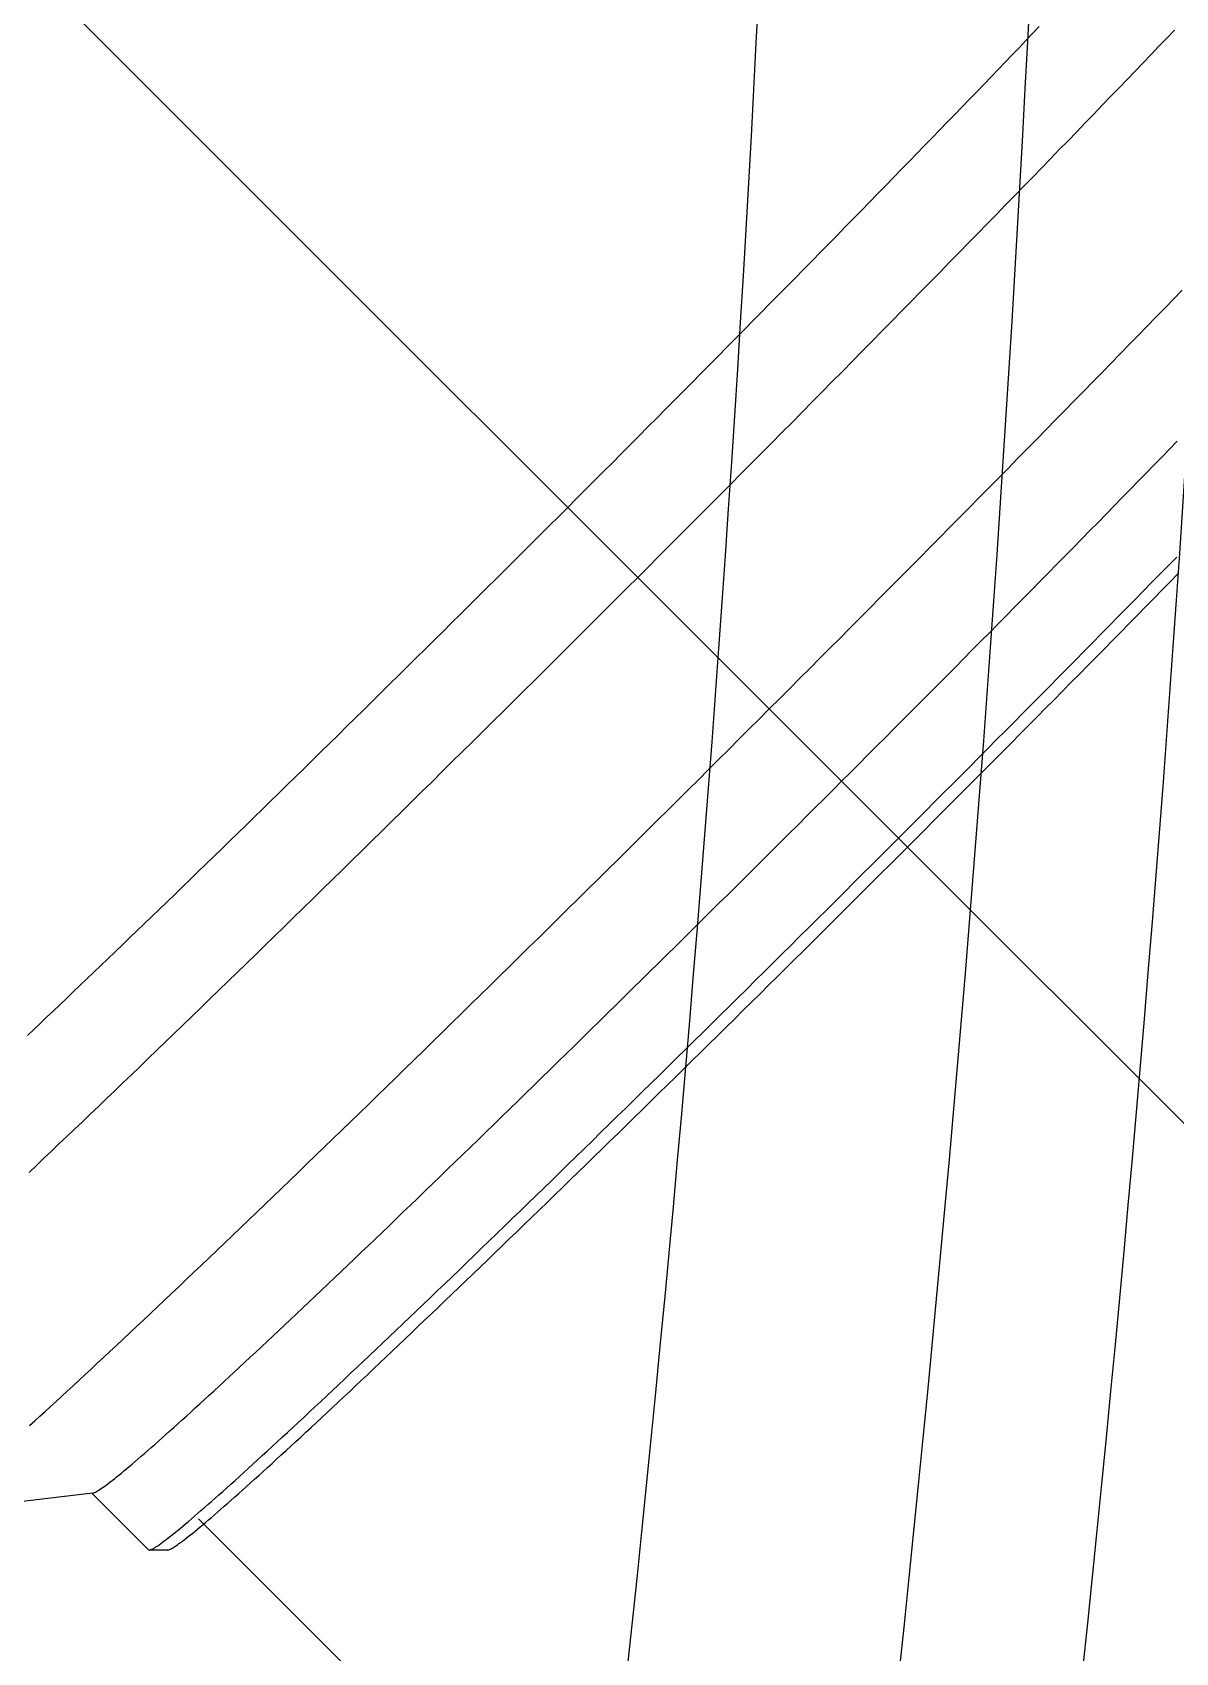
# Model space of a CAD drawing. Header units: millimetres. Extents: x -1292 to 2253, y 326 to 453.
# Drawn here: x 2092.5761 to 2092.62, y 361.693 to 361.7552 of the extents above; entities that cross this region are included whole.
import ezdxf

# ---------------------------------------------------------------- set-up
doc = ezdxf.new("R2010")
doc.units = ezdxf.units.MM
doc.header["$LTSCALE"] = 0.5
doc.linetypes.add('HIDDENX2', pattern=[0.75, 0.5, -0.25])
for name, color, linetype in [('-HIDRO', 8, 'Continuous'), ('Eixo', 4, 'HIDDENX2'), ('Esgoto', 5, 'ByLayer')]:
    doc.layers.add(name, color=color, linetype=linetype)

# ---------------------------------------------------------------- blocks, each defined once
blk = doc.blocks.new('Tanque02')
at = {"layer": '-HIDRO'}
for centre, radius, end in [((0.008211, 0.825592), 1.132238, 281.20224), ((0.008211, 0.822181), 1.139238, 281.132526), ((0.008211, 0.822181), 1.146238, 281.06368), ((0.008211, 0.822181), 1.153238, 280.995685), ((0.008211, 0.822181), 1.160238, 280.928526)]:
    blk.add_arc(centre, radius, 269.584488, end, dxfattribs=at)

msp = doc.modelspace()

# ---------------------------------------------------------------- linework, layer by layer
at = {"layer": 'Eixo'}
for q in [(2092.512461, 361.821171), (2092.804467, 361.529165)]:
    msp.add_line((2092.608995, 361.724636), q, dxfattribs=at)
at = {"layer": 'Esgoto', "color": 2}
for p, q in [((2092.614514, 361.755175), (2092.614769, 361.755442)), ((2092.619668, 361.755001), (2092.619963, 361.75531)), ((2092.613994, 361.754632), (2092.614255, 361.754905)), ((2092.614255, 361.754905), (2092.614514, 361.755175)), ((2092.619067, 361.754374), (2092.619369, 361.754689)), ((2092.619369, 361.754689), (2092.619668, 361.755001)), ((2092.613194, 361.753799), (2092.613463, 361.754079)), ((2092.613463, 361.754079), (2092.61373, 361.754357)), ((2092.61373, 361.754357), (2092.613994, 361.754632)), ((2092.618454, 361.753734), (2092.618762, 361.754055)), ((2092.618762, 361.754055), (2092.619067, 361.754374)), ((2092.612648, 361.753231), (2092.612922, 361.753516)), ((2092.612922, 361.753516), (2092.613194, 361.753799)), ((2092.618142, 361.753409), (2092.618454, 361.753734)), ((2092.612091, 361.752655), (2092.612371, 361.752944)), ((2092.612371, 361.752944), (2092.612648, 361.753231)), ((2092.617509, 361.752753), (2092.617827, 361.753083)), ((2092.617827, 361.753083), (2092.618142, 361.753409)), ((2092.611525, 361.752069), (2092.611809, 361.752363)), ((2092.611809, 361.752363), (2092.612091, 361.752655)), ((2092.616865, 361.752084), (2092.617188, 361.75242)), ((2092.617188, 361.75242), (2092.617509, 361.752753)), ((2092.610949, 361.751474), (2092.611238, 361.751772)), ((2092.611238, 361.751772), (2092.611525, 361.752069)), ((2092.616209, 361.751405), (2092.616538, 361.751746)), ((2092.616538, 361.751746), (2092.616865, 361.752084)), ((2092.610364, 361.750871), (2092.610658, 361.751173)), ((2092.610658, 361.751173), (2092.610949, 361.751474)), ((2092.615541, 361.750717), (2092.615877, 361.751062)), ((2092.615877, 361.751062), (2092.616209, 361.751405)), ((2092.609771, 361.750261), (2092.610069, 361.750567)), ((2092.610069, 361.750567), (2092.610364, 361.750871)), ((2092.614863, 361.750018), (2092.615204, 361.750368)), ((2092.615204, 361.750368), (2092.615541, 361.750717)), ((2092.609169, 361.749642), (2092.609471, 361.749952)), ((2092.609471, 361.749952), (2092.609771, 361.750261)), ((2092.61452, 361.749665), (2092.614863, 361.750018)), ((2092.608559, 361.749017), (2092.608866, 361.74933)), ((2092.608866, 361.74933), (2092.609169, 361.749642)), ((2092.613827, 361.748952), (2092.614175, 361.749309)), ((2092.614175, 361.749309), (2092.61452, 361.749665)), ((2092.607942, 361.748384), (2092.608252, 361.748701)), ((2092.608252, 361.748701), (2092.608559, 361.749017)), ((2092.613124, 361.74823), (2092.613477, 361.748592)), ((2092.613477, 361.748592), (2092.613827, 361.748952)), ((2092.607318, 361.747746), (2092.607631, 361.748066)), ((2092.607631, 361.748066), (2092.607942, 361.748384)), ((2092.612412, 361.7475), (2092.612769, 361.747866)), ((2092.612769, 361.747866), (2092.613124, 361.74823)), ((2092.606686, 361.747101), (2092.607003, 361.747424)), ((2092.607003, 361.747424), (2092.607318, 361.747746)), ((2092.612053, 361.747132), (2092.612412, 361.7475)), ((2092.606048, 361.746451), (2092.606368, 361.746776)), ((2092.606368, 361.746776), (2092.606686, 361.747101)), ((2092.611328, 361.74639), (2092.611691, 361.746762)), ((2092.611691, 361.746762), (2092.612053, 361.747132)), ((2092.605404, 361.745795), (2092.605727, 361.746123)), ((2092.605727, 361.746123), (2092.606048, 361.746451)), ((2092.610594, 361.745642), (2092.610962, 361.746017)), ((2092.610962, 361.746017), (2092.611328, 361.74639)), ((2092.604754, 361.745134), (2092.60508, 361.745465)), ((2092.60508, 361.745465), (2092.605404, 361.745795)), ((2092.610225, 361.745264), (2092.610594, 361.745642)), ((2092.604099, 361.744469), (2092.604428, 361.744802)), ((2092.604428, 361.744802), (2092.604754, 361.745134)), ((2092.60948, 361.744507), (2092.609853, 361.744886)), ((2092.609853, 361.744886), (2092.610225, 361.745264)), ((2092.619589, 361.744627), (2092.619923, 361.744972)), ((2092.619923, 361.744972), (2092.620256, 361.745314)), ((2092.60344, 361.7438), (2092.60377, 361.744135)), ((2092.60377, 361.744135), (2092.604099, 361.744469)), ((2092.608728, 361.743742), (2092.609105, 361.744125)), ((2092.609105, 361.744125), (2092.60948, 361.744507)), ((2092.618911, 361.743931), (2092.619251, 361.74428)), ((2092.619251, 361.74428), (2092.619589, 361.744627)), ((2092.603108, 361.743464), (2092.60344, 361.7438)), ((2092.60835, 361.743357), (2092.608728, 361.743742)), ((2092.618225, 361.743227), (2092.61857, 361.74358)), ((2092.61857, 361.74358), (2092.618911, 361.743931)), ((2092.602441, 361.74279), (2092.602775, 361.743127)), ((2092.602775, 361.743127), (2092.603108, 361.743464)), ((2092.607589, 361.742585), (2092.60797, 361.742972)), ((2092.60797, 361.742972), (2092.60835, 361.743357)), ((2092.617531, 361.742514), (2092.617879, 361.742872)), ((2092.617879, 361.742872), (2092.618225, 361.743227)), ((2092.601771, 361.742112), (2092.602107, 361.742451)), ((2092.602107, 361.742451), (2092.602441, 361.74279)), ((2092.607207, 361.742197), (2092.607589, 361.742585)), ((2092.61718, 361.742156), (2092.617531, 361.742514)), ((2092.601097, 361.741431), (2092.601434, 361.741772)), ((2092.601434, 361.741772), (2092.601771, 361.742112)), ((2092.606437, 361.741418), (2092.606822, 361.741808)), ((2092.606822, 361.741808), (2092.607207, 361.742197)), ((2092.616473, 361.741432), (2092.616827, 361.741795)), ((2092.616827, 361.741795), (2092.61718, 361.742156)), ((2092.600419, 361.74075), (2092.600759, 361.74109)), ((2092.600759, 361.74109), (2092.601097, 361.741431)), ((2092.605663, 361.740635), (2092.606051, 361.741027)), ((2092.606051, 361.741027), (2092.606437, 361.741418)), ((2092.615758, 361.740701), (2092.616116, 361.741068)), ((2092.616116, 361.741068), (2092.616473, 361.741432)), ((2092.599739, 361.740065), (2092.60008, 361.740407)), ((2092.60008, 361.740407), (2092.600419, 361.74075)), ((2092.605274, 361.740242), (2092.605663, 361.740635)), ((2092.615397, 361.740334), (2092.615758, 361.740701)), ((2092.599399, 361.739722), (2092.599739, 361.740065)), ((2092.604493, 361.739453), (2092.604884, 361.739848)), ((2092.604884, 361.739848), (2092.605274, 361.740242)), ((2092.614671, 361.739595), (2092.615035, 361.739965)), ((2092.615035, 361.739965), (2092.615397, 361.740334)), ((2092.598716, 361.739036), (2092.599058, 361.739379)), ((2092.599058, 361.739379), (2092.599399, 361.739722)), ((2092.604101, 361.739058), (2092.604493, 361.739453)), ((2092.613938, 361.738849), (2092.614306, 361.739222)), ((2092.614306, 361.739222), (2092.614671, 361.739595)), ((2092.619477, 361.738903), (2092.619775, 361.739209)), ((2092.619775, 361.739209), (2092.620071, 361.739513)), ((2092.598031, 361.738349), (2092.598374, 361.738692)), ((2092.598374, 361.738692), (2092.598716, 361.739036)), ((2092.603314, 361.738266), (2092.603708, 361.738663)), ((2092.603708, 361.738663), (2092.604101, 361.739058)), ((2092.61357, 361.738474), (2092.613938, 361.738849)), ((2092.618875, 361.738287), (2092.619177, 361.738595)), ((2092.619177, 361.738595), (2092.619477, 361.738903)), ((2092.597344, 361.737662), (2092.597688, 361.738005)), ((2092.597688, 361.738005), (2092.598031, 361.738349)), ((2092.602525, 361.737472), (2092.60292, 361.737869)), ((2092.60292, 361.737869), (2092.603314, 361.738266)), ((2092.612828, 361.737721), (2092.6132, 361.738098)), ((2092.6132, 361.738098), (2092.61357, 361.738474)), ((2092.618267, 361.737664), (2092.618572, 361.737976)), ((2092.618572, 361.737976), (2092.618875, 361.738287)), ((2092.596658, 361.736974), (2092.597002, 361.737318)), ((2092.597002, 361.737318), (2092.597344, 361.737662)), ((2092.602129, 361.737074), (2092.602525, 361.737472)), ((2092.61208, 361.736963), (2092.612454, 361.737343)), ((2092.612454, 361.737343), (2092.612828, 361.737721)), ((2092.617652, 361.737035), (2092.61796, 361.73735)), ((2092.61796, 361.73735), (2092.618267, 361.737664)), ((2092.59597, 361.736288), (2092.596314, 361.73663)), ((2092.596314, 361.73663), (2092.596658, 361.736974)), ((2092.601336, 361.736278), (2092.601733, 361.736676)), ((2092.601733, 361.736676), (2092.602129, 361.737074)), ((2092.611704, 361.736583), (2092.61208, 361.736963)), ((2092.61703, 361.7364), (2092.617341, 361.736718)), ((2092.617341, 361.736718), (2092.617652, 361.737035)), ((2092.595627, 361.735944), (2092.59597, 361.736288)), ((2092.600939, 361.73588), (2092.601336, 361.736278)), ((2092.61095, 361.735819), (2092.611328, 361.736201)), ((2092.611328, 361.736201), (2092.611704, 361.736583)), ((2092.616402, 361.735761), (2092.616716, 361.736081)), ((2092.616716, 361.736081), (2092.61703, 361.7364)), ((2092.594939, 361.735258), (2092.595283, 361.735601)), ((2092.595283, 361.735601), (2092.595627, 361.735944)), ((2092.600143, 361.735082), (2092.600541, 361.735481)), ((2092.600541, 361.735481), (2092.600939, 361.73588)), ((2092.61019, 361.735052), (2092.610571, 361.735435)), ((2092.610571, 361.735435), (2092.61095, 361.735819)), ((2092.615768, 361.735116), (2092.616086, 361.735439)), ((2092.616086, 361.735439), (2092.616402, 361.735761)), ((2092.594253, 361.734574), (2092.594596, 361.734916)), ((2092.594596, 361.734916), (2092.594939, 361.735258)), ((2092.599745, 361.734684), (2092.600143, 361.735082)), ((2092.609809, 361.734666), (2092.61019, 361.735052)), ((2092.61513, 361.734466), (2092.615449, 361.734791)), ((2092.615449, 361.734791), (2092.615768, 361.735116)), ((2092.619734, 361.734745), (2092.620049, 361.735068)), ((2092.593567, 361.733893), (2092.59391, 361.734233)), ((2092.59391, 361.734233), (2092.594253, 361.734574)), ((2092.598948, 361.733887), (2092.599346, 361.734286)), ((2092.599346, 361.734286), (2092.599745, 361.734684)), ((2092.609043, 361.733895), (2092.609427, 361.734281)), ((2092.609427, 361.734281), (2092.609809, 361.734666)), ((2092.614485, 361.733813), (2092.614808, 361.73414)), ((2092.614808, 361.73414), (2092.61513, 361.734466)), ((2092.619097, 361.734096), (2092.619417, 361.734421)), ((2092.619417, 361.734421), (2092.619734, 361.734745)), ((2092.619786, 361.734104), (2092.620093, 361.734418)), ((2092.592882, 361.733213), (2092.593225, 361.733552)), ((2092.593225, 361.733552), (2092.593567, 361.733893)), ((2092.598549, 361.733489), (2092.598948, 361.733887)), ((2092.60866, 361.733508), (2092.609043, 361.733895)), ((2092.614162, 361.733484), (2092.614485, 361.733813)), ((2092.618455, 361.733441), (2092.618777, 361.733769)), ((2092.618777, 361.733769), (2092.619097, 361.734096)), ((2092.619166, 361.733472), (2092.619477, 361.733789)), ((2092.619477, 361.733789), (2092.619786, 361.734104)), ((2092.592541, 361.732873), (2092.592882, 361.733213)), ((2092.597752, 361.732693), (2092.598151, 361.73309)), ((2092.598151, 361.73309), (2092.598549, 361.733489)), ((2092.60789, 361.732733), (2092.608275, 361.733121)), ((2092.608275, 361.733121), (2092.60866, 361.733508)), ((2092.613511, 361.732824), (2092.613837, 361.733155)), ((2092.613837, 361.733155), (2092.614162, 361.733484)), ((2092.617806, 361.732781), (2092.618131, 361.733112)), ((2092.618131, 361.733112), (2092.618455, 361.733441)), ((2092.618541, 361.732835), (2092.618854, 361.733155)), ((2092.618854, 361.733155), (2092.619166, 361.733472)), ((2092.59186, 361.732197), (2092.5922, 361.732535)), ((2092.5922, 361.732535), (2092.592541, 361.732873)), ((2092.596956, 361.731899), (2092.597354, 361.732296)), ((2092.597354, 361.732296), (2092.597752, 361.732693)), ((2092.607117, 361.731956), (2092.607504, 361.732345)), ((2092.607504, 361.732345), (2092.60789, 361.732733)), ((2092.612856, 361.732162), (2092.613183, 361.732494)), ((2092.613183, 361.732494), (2092.613511, 361.732824)), ((2092.617152, 361.732117), (2092.61748, 361.732449)), ((2092.61748, 361.732449), (2092.617806, 361.732781)), ((2092.61791, 361.732193), (2092.618226, 361.732515)), ((2092.618226, 361.732515), (2092.618541, 361.732835)), ((2092.591181, 361.731525), (2092.59152, 361.731861)), ((2092.59152, 361.731861), (2092.59186, 361.732197)), ((2092.596558, 361.731503), (2092.596956, 361.731899)), ((2092.60673, 361.731568), (2092.607117, 361.731956)), ((2092.612197, 361.731497), (2092.612526, 361.73183)), ((2092.612526, 361.73183), (2092.612856, 361.732162)), ((2092.616493, 361.731448), (2092.616824, 361.731783)), ((2092.616824, 361.731783), (2092.617152, 361.732117)), ((2092.617274, 361.731547), (2092.617592, 361.731871)), ((2092.617592, 361.731871), (2092.61791, 361.732193)), ((2092.590505, 361.730857), (2092.590842, 361.731191)), ((2092.590842, 361.731191), (2092.591181, 361.731525)), ((2092.595763, 361.730712), (2092.59616, 361.731107)), ((2092.59616, 361.731107), (2092.596558, 361.731503)), ((2092.605955, 361.730789), (2092.606343, 361.731179)), ((2092.606343, 361.731179), (2092.60673, 361.731568)), ((2092.611535, 361.730829), (2092.611866, 361.731163)), ((2092.611866, 361.731163), (2092.612197, 361.731497)), ((2092.615829, 361.730776), (2092.616162, 361.731112)), ((2092.616162, 361.731112), (2092.616493, 361.731448)), ((2092.616633, 361.730898), (2092.616954, 361.731223)), ((2092.616954, 361.731223), (2092.617274, 361.731547)), ((2092.589832, 361.730192), (2092.590168, 361.730524)), ((2092.590168, 361.730524), (2092.590505, 361.730857)), ((2092.595366, 361.730318), (2092.595763, 361.730712)), ((2092.605178, 361.730011), (2092.605566, 361.730401)), ((2092.605566, 361.730401), (2092.605955, 361.730789)), ((2092.610871, 361.730159), (2092.611203, 361.730494)), ((2092.611203, 361.730494), (2092.611535, 361.730829)), ((2092.615161, 361.730099), (2092.615495, 361.730438)), ((2092.615495, 361.730438), (2092.615829, 361.730776)), ((2092.615987, 361.730244), (2092.616311, 361.730571)), ((2092.616311, 361.730571), (2092.616633, 361.730898)), ((2092.589163, 361.729533), (2092.589497, 361.729861)), ((2092.589497, 361.729861), (2092.589832, 361.730192)), ((2092.594573, 361.729531), (2092.594969, 361.729924)), ((2092.594969, 361.729924), (2092.595366, 361.730318)), ((2092.604788, 361.729622), (2092.605178, 361.730011)), ((2092.610203, 361.729487), (2092.610537, 361.729823)), ((2092.610537, 361.729823), (2092.610871, 361.730159)), ((2092.614825, 361.72976), (2092.615161, 361.730099)), ((2092.615338, 361.729586), (2092.615663, 361.729916)), ((2092.615663, 361.729916), (2092.615987, 361.730244)), ((2092.588498, 361.728877), (2092.58883, 361.729204)), ((2092.58883, 361.729204), (2092.589163, 361.729533)), ((2092.594178, 361.729139), (2092.594573, 361.729531)), ((2092.60401, 361.728843), (2092.604399, 361.729233)), ((2092.604399, 361.729233), (2092.604788, 361.729622)), ((2092.609868, 361.729151), (2092.610203, 361.729487)), ((2092.614151, 361.729079), (2092.614489, 361.72942)), ((2092.614489, 361.72942), (2092.614825, 361.72976)), ((2092.614685, 361.728927), (2092.615012, 361.729257)), ((2092.615012, 361.729257), (2092.615338, 361.729586)), ((2092.587837, 361.728228), (2092.588167, 361.728552)), ((2092.588167, 361.728552), (2092.588498, 361.728877)), ((2092.59339, 361.728358), (2092.593784, 361.728748)), ((2092.593784, 361.728748), (2092.594178, 361.729139)), ((2092.603621, 361.728454), (2092.60401, 361.728843)), ((2092.609198, 361.728477), (2092.609533, 361.728814)), ((2092.609533, 361.728814), (2092.609868, 361.729151)), ((2092.613474, 361.728396), (2092.613813, 361.728738)), ((2092.613813, 361.728738), (2092.614151, 361.729079)), ((2092.614029, 361.728264), (2092.614358, 361.728596)), ((2092.614358, 361.728596), (2092.614685, 361.728927)), ((2092.587508, 361.727905), (2092.587837, 361.728228)), ((2092.592605, 361.727581), (2092.592997, 361.727969)), ((2092.592997, 361.727969), (2092.59339, 361.728358)), ((2092.602842, 361.727677), (2092.603231, 361.728066)), ((2092.603231, 361.728066), (2092.603621, 361.728454)), ((2092.608525, 361.727803), (2092.608862, 361.72814)), ((2092.608862, 361.72814), (2092.609198, 361.728477)), ((2092.612794, 361.727711), (2092.613134, 361.728054)), ((2092.613134, 361.728054), (2092.613474, 361.728396)), ((2092.613369, 361.7276), (2092.613699, 361.727933)), ((2092.613699, 361.727933), (2092.614029, 361.728264)), ((2092.586856, 361.727264), (2092.587181, 361.727584)), ((2092.587181, 361.727584), (2092.587508, 361.727905)), ((2092.592214, 361.727195), (2092.592605, 361.727581)), ((2092.602064, 361.726902), (2092.602453, 361.727289)), ((2092.602453, 361.727289), (2092.602842, 361.727677)), ((2092.607852, 361.727129), (2092.608189, 361.727466)), ((2092.608189, 361.727466), (2092.608525, 361.727803)), ((2092.612111, 361.727025), (2092.612452, 361.727368)), ((2092.612452, 361.727368), (2092.612794, 361.727711)), ((2092.613039, 361.727267), (2092.613369, 361.7276)), ((2092.586208, 361.726629), (2092.586531, 361.726946)), ((2092.586531, 361.726946), (2092.586856, 361.727264)), ((2092.591435, 361.726425), (2092.591824, 361.72681)), ((2092.591824, 361.72681), (2092.592214, 361.727195)), ((2092.601676, 361.726514), (2092.602064, 361.726902)), ((2092.607178, 361.726454), (2092.607515, 361.726791)), ((2092.607515, 361.726791), (2092.607852, 361.727129)), ((2092.611426, 361.726336), (2092.611769, 361.72668)), ((2092.611769, 361.72668), (2092.612111, 361.727025)), ((2092.612375, 361.7266), (2092.612707, 361.726934)), ((2092.612707, 361.726934), (2092.613039, 361.727267)), ((2092.585566, 361.726001), (2092.585886, 361.726314)), ((2092.585886, 361.726314), (2092.586208, 361.726629)), ((2092.59066, 361.725661), (2092.591047, 361.726043)), ((2092.591047, 361.726043), (2092.591435, 361.726425)), ((2092.600899, 361.725742), (2092.601287, 361.726128)), ((2092.601287, 361.726128), (2092.601676, 361.726514)), ((2092.606503, 361.72578), (2092.606841, 361.726116)), ((2092.606841, 361.726116), (2092.607178, 361.726454)), ((2092.611082, 361.725992), (2092.611426, 361.726336)), ((2092.61171, 361.725932), (2092.612043, 361.726267)), ((2092.612043, 361.726267), (2092.612375, 361.7266)), ((2092.584931, 361.72538), (2092.585248, 361.72569)), ((2092.585248, 361.72569), (2092.585566, 361.726001)), ((2092.590274, 361.725282), (2092.59066, 361.725661)), ((2092.600511, 361.725357), (2092.600899, 361.725742)), ((2092.605828, 361.725107), (2092.606166, 361.725443)), ((2092.606166, 361.725443), (2092.606503, 361.72578)), ((2092.610396, 361.725303), (2092.610739, 361.725648)), ((2092.610739, 361.725648), (2092.611082, 361.725992)), ((2092.611044, 361.725263), (2092.611377, 361.725598)), ((2092.611377, 361.725598), (2092.61171, 361.725932)), ((2092.584302, 361.724766), (2092.584615, 361.725073)), ((2092.584615, 361.725073), (2092.584931, 361.72538)), ((2092.589507, 361.724527), (2092.58989, 361.724904)), ((2092.58989, 361.724904), (2092.590274, 361.725282)), ((2092.599737, 361.724588), (2092.600124, 361.724972)), ((2092.600124, 361.724972), (2092.600511, 361.725357)), ((2092.605492, 361.72477), (2092.605828, 361.725107)), ((2092.609707, 361.724614), (2092.610051, 361.724958)), ((2092.610051, 361.724958), (2092.610396, 361.725303)), ((2092.610376, 361.724594), (2092.610709, 361.724929)), ((2092.610709, 361.724929), (2092.611044, 361.725263)), ((2092.583679, 361.724161), (2092.58399, 361.724463)), ((2092.58399, 361.724463), (2092.584302, 361.724766)), ((2092.589125, 361.724152), (2092.589507, 361.724527)), ((2092.598965, 361.723823), (2092.599351, 361.724205)), ((2092.599351, 361.724205), (2092.599737, 361.724588)), ((2092.604818, 361.724099), (2092.605155, 361.724434)), ((2092.605155, 361.724434), (2092.605492, 361.72477)), ((2092.609018, 361.723925), (2092.609362, 361.724269)), ((2092.609362, 361.724269), (2092.609707, 361.724614)), ((2092.609707, 361.723925), (2092.610041, 361.72426)), ((2092.610041, 361.72426), (2092.610376, 361.724594)), ((2092.582761, 361.723268), (2092.583065, 361.723563)), ((2092.583065, 361.723563), (2092.583371, 361.723861)), ((2092.583371, 361.723861), (2092.583679, 361.724161)), ((2092.588367, 361.723407), (2092.588746, 361.723779)), ((2092.588746, 361.723779), (2092.589125, 361.724152)), ((2092.59858, 361.723442), (2092.598965, 361.723823)), ((2092.604145, 361.723429), (2092.604481, 361.723764)), ((2092.604481, 361.723764), (2092.604818, 361.724099)), ((2092.608329, 361.723236), (2092.608674, 361.72358)), ((2092.608674, 361.72358), (2092.609018, 361.723925)), ((2092.609038, 361.723256), (2092.609372, 361.723591)), ((2092.609372, 361.723591), (2092.609707, 361.723925)), ((2092.582158, 361.722683), (2092.582458, 361.722974)), ((2092.582458, 361.722974), (2092.582761, 361.723268)), ((2092.587615, 361.72267), (2092.58799, 361.723038)), ((2092.58799, 361.723038), (2092.588367, 361.723407)), ((2092.597813, 361.722682), (2092.598197, 361.723061)), ((2092.598197, 361.723061), (2092.59858, 361.723442)), ((2092.603473, 361.722761), (2092.603808, 361.723095)), ((2092.603808, 361.723095), (2092.604145, 361.723429)), ((2092.607984, 361.722893), (2092.608329, 361.723236)), ((2092.608703, 361.722923), (2092.609038, 361.723256)), ((2092.581563, 361.722107), (2092.58186, 361.722394)), ((2092.58186, 361.722394), (2092.582158, 361.722683)), ((2092.587242, 361.722304), (2092.587615, 361.72267)), ((2092.597431, 361.722304), (2092.597813, 361.722682)), ((2092.602803, 361.722097), (2092.603138, 361.722429)), ((2092.603138, 361.722429), (2092.603473, 361.722761)), ((2092.607296, 361.722206), (2092.60764, 361.722549)), ((2092.60764, 361.722549), (2092.607984, 361.722893)), ((2092.608034, 361.722255), (2092.608369, 361.722588)), ((2092.608369, 361.722588), (2092.608703, 361.722923)), ((2092.580977, 361.721541), (2092.581269, 361.721823)), ((2092.581269, 361.721823), (2092.581563, 361.722107)), ((2092.5865, 361.721579), (2092.58687, 361.721941)), ((2092.58687, 361.721941), (2092.587242, 361.722304)), ((2092.596669, 361.721552), (2092.597049, 361.721927)), ((2092.597049, 361.721927), (2092.597431, 361.722304)), ((2092.602135, 361.721435), (2092.602469, 361.721765)), ((2092.602469, 361.721765), (2092.602803, 361.722097)), ((2092.606607, 361.721521), (2092.606952, 361.721863)), ((2092.606952, 361.721863), (2092.607296, 361.722206)), ((2092.607365, 361.721589), (2092.6077, 361.721922)), ((2092.6077, 361.721922), (2092.608034, 361.722255)), ((2092.580401, 361.720984), (2092.580688, 361.721261)), ((2092.580688, 361.721261), (2092.580977, 361.721541)), ((2092.585766, 361.720863), (2092.586132, 361.72122)), ((2092.586132, 361.72122), (2092.5865, 361.721579)), ((2092.595911, 361.720804), (2092.596289, 361.721177)), ((2092.596289, 361.721177), (2092.596669, 361.721552)), ((2092.60147, 361.720776), (2092.601802, 361.721105)), ((2092.601802, 361.721105), (2092.602135, 361.721435)), ((2092.605921, 361.720838), (2092.606264, 361.721179)), ((2092.606264, 361.721179), (2092.606607, 361.721521)), ((2092.606698, 361.720925), (2092.607032, 361.721257)), ((2092.607032, 361.721257), (2092.607365, 361.721589)), ((2092.579833, 361.720438), (2092.580115, 361.72071)), ((2092.580115, 361.72071), (2092.580401, 361.720984)), ((2092.58504, 361.720155), (2092.585402, 361.720508)), ((2092.585402, 361.720508), (2092.585766, 361.720863)), ((2092.595534, 361.720432), (2092.595911, 361.720804)), ((2092.600807, 361.720121), (2092.601138, 361.720449)), ((2092.601138, 361.720449), (2092.60147, 361.720776)), ((2092.605236, 361.720158), (2092.605578, 361.720498)), ((2092.605578, 361.720498), (2092.605921, 361.720838)), ((2092.606032, 361.720263), (2092.606365, 361.720593)), ((2092.606365, 361.720593), (2092.606698, 361.720925)), ((2092.579, 361.719638), (2092.579275, 361.719902)), ((2092.579275, 361.719902), (2092.579553, 361.720169)), ((2092.579553, 361.720169), (2092.579833, 361.720438)), ((2092.58468, 361.719805), (2092.58504, 361.720155)), ((2092.594783, 361.719694), (2092.595158, 361.720062)), ((2092.595158, 361.720062), (2092.595534, 361.720432)), ((2092.600477, 361.719795), (2092.600807, 361.720121)), ((2092.604553, 361.719481), (2092.604894, 361.719819)), ((2092.604894, 361.719819), (2092.605236, 361.720158)), ((2092.605368, 361.719603), (2092.605699, 361.719933)), ((2092.605699, 361.719933), (2092.606032, 361.720263)), ((2092.578457, 361.719118), (2092.578727, 361.719377)), ((2092.578727, 361.719377), (2092.579, 361.719638)), ((2092.583967, 361.719112), (2092.584323, 361.719457)), ((2092.584323, 361.719457), (2092.58468, 361.719805)), ((2092.594037, 361.718961), (2092.59441, 361.719326)), ((2092.59441, 361.719326), (2092.594783, 361.719694)), ((2092.599819, 361.719147), (2092.600148, 361.71947)), ((2092.600148, 361.71947), (2092.600477, 361.719795)), ((2092.604212, 361.719143), (2092.604553, 361.719481)), ((2092.604705, 361.718947), (2092.605036, 361.719274)), ((2092.605036, 361.719274), (2092.605368, 361.719603)), ((2092.577663, 361.71836), (2092.577925, 361.718609)), ((2092.577925, 361.718609), (2092.57819, 361.718862)), ((2092.57819, 361.718862), (2092.578457, 361.719118)), ((2092.583264, 361.718428), (2092.583614, 361.718769)), ((2092.583614, 361.718769), (2092.583967, 361.719112)), ((2092.593298, 361.718235), (2092.593667, 361.718597)), ((2092.593667, 361.718597), (2092.594037, 361.718961)), ((2092.599166, 361.718502), (2092.599492, 361.718824)), ((2092.599492, 361.718824), (2092.599819, 361.719147)), ((2092.603533, 361.718471), (2092.603872, 361.718807)), ((2092.603872, 361.718807), (2092.604212, 361.719143)), ((2092.604046, 361.718293), (2092.604375, 361.71862)), ((2092.604375, 361.71862), (2092.604705, 361.718947)), ((2092.577148, 361.717868), (2092.577404, 361.718112)), ((2092.577404, 361.718112), (2092.577663, 361.71836)), ((2092.58257, 361.717755), (2092.582915, 361.718091)), ((2092.582915, 361.718091), (2092.583264, 361.718428)), ((2092.592931, 361.717874), (2092.593298, 361.718235)), ((2092.598516, 361.717864), (2092.598841, 361.718183)), ((2092.598841, 361.718183), (2092.599166, 361.718502)), ((2092.602856, 361.717803), (2092.603194, 361.718136)), ((2092.603194, 361.718136), (2092.603533, 361.718471)), ((2092.603388, 361.717644), (2092.603716, 361.717969)), ((2092.603716, 361.717969), (2092.604046, 361.718293)), ((2092.576395, 361.717154), (2092.576643, 361.717389)), ((2092.576643, 361.717389), (2092.576894, 361.717627)), ((2092.576894, 361.717627), (2092.577148, 361.717868)), ((2092.581886, 361.717094), (2092.582226, 361.717423)), ((2092.582226, 361.717423), (2092.58257, 361.717755)), ((2092.5922, 361.717159), (2092.592564, 361.717516)), ((2092.592564, 361.717516), (2092.592931, 361.717874)), ((2092.597871, 361.71723), (2092.598193, 361.717546)), ((2092.598193, 361.717546), (2092.598516, 361.717864)), ((2092.602184, 361.717139), (2092.60252, 361.71747)), ((2092.60252, 361.71747), (2092.602856, 361.717803)), ((2092.603061, 361.717321), (2092.603388, 361.717644)), ((2092.575908, 361.716693), (2092.57615, 361.716922)), ((2092.57615, 361.716922), (2092.576395, 361.717154)), ((2092.581212, 361.716444), (2092.581548, 361.716767)), ((2092.581548, 361.716767), (2092.581886, 361.717094)), ((2092.591476, 361.716452), (2092.591837, 361.716805)), ((2092.591837, 361.716805), (2092.5922, 361.717159)), ((2092.597232, 361.716602), (2092.597551, 361.716915)), ((2092.597551, 361.716915), (2092.597871, 361.71723)), ((2092.601515, 361.71648), (2092.601849, 361.716808)), ((2092.601849, 361.716808), (2092.602184, 361.717139)), ((2092.602409, 361.716678), (2092.602734, 361.716999)), ((2092.602734, 361.716999), (2092.603061, 361.717321)), ((2092.580549, 361.715805), (2092.580879, 361.716123)), ((2092.580879, 361.716123), (2092.581212, 361.716444)), ((2092.59076, 361.715753), (2092.591118, 361.716101)), ((2092.591118, 361.716101), (2092.591476, 361.716452)), ((2092.596597, 361.71598), (2092.596913, 361.716291)), ((2092.596913, 361.716291), (2092.597232, 361.716602)), ((2092.600851, 361.715825), (2092.601182, 361.716152)), ((2092.601182, 361.716152), (2092.601515, 361.71648)), ((2092.601761, 361.71604), (2092.602084, 361.716358)), ((2092.602084, 361.716358), (2092.602409, 361.716678)), ((2092.579898, 361.715178), (2092.580222, 361.71549)), ((2092.580222, 361.71549), (2092.580549, 361.715805)), ((2092.590405, 361.715407), (2092.59076, 361.715753)), ((2092.595968, 361.715365), (2092.596282, 361.715672)), ((2092.596282, 361.715672), (2092.596597, 361.71598)), ((2092.600191, 361.715177), (2092.60052, 361.7155)), ((2092.60052, 361.7155), (2092.600851, 361.715825)), ((2092.601117, 361.715406), (2092.601438, 361.715722)), ((2092.601438, 361.715722), (2092.601761, 361.71604)), ((2092.579258, 361.714565), (2092.579577, 361.71487)), ((2092.579577, 361.71487), (2092.579898, 361.715178)), ((2092.589701, 361.714721), (2092.590052, 361.715062)), ((2092.590052, 361.715062), (2092.590405, 361.715407)), ((2092.595345, 361.714757), (2092.595656, 361.71506)), ((2092.595656, 361.71506), (2092.595968, 361.715365)), ((2092.599536, 361.714535), (2092.599863, 361.714855)), ((2092.599863, 361.714855), (2092.600191, 361.715177)), ((2092.600477, 361.714778), (2092.600796, 361.715091)), ((2092.600796, 361.715091), (2092.601117, 361.715406)), ((2092.578631, 361.713964), (2092.578943, 361.714263)), ((2092.578943, 361.714263), (2092.579258, 361.714565)), ((2092.589005, 361.714043), (2092.589352, 361.71438)), ((2092.589352, 361.71438), (2092.589701, 361.714721)), ((2092.594729, 361.714155), (2092.595036, 361.714455)), ((2092.595036, 361.714455), (2092.595345, 361.714757)), ((2092.598886, 361.713898), (2092.599211, 361.714215)), ((2092.599211, 361.714215), (2092.599536, 361.714535)), ((2092.599843, 361.714155), (2092.60016, 361.714466)), ((2092.60016, 361.714466), (2092.600477, 361.714778)), ((2092.578016, 361.713377), (2092.578322, 361.713669)), ((2092.578322, 361.713669), (2092.578631, 361.713964)), ((2092.588318, 361.713376), (2092.58866, 361.713708)), ((2092.58866, 361.713708), (2092.589005, 361.714043)), ((2092.594119, 361.713561), (2092.594423, 361.713857)), ((2092.594423, 361.713857), (2092.594729, 361.714155)), ((2092.598564, 361.713583), (2092.598886, 361.713898)), ((2092.599214, 361.713539), (2092.599528, 361.713846)), ((2092.599528, 361.713846), (2092.599843, 361.714155)), ((2092.577414, 361.712803), (2092.577713, 361.713088)), ((2092.577713, 361.713088), (2092.578016, 361.713377)), ((2092.58764, 361.712719), (2092.587977, 361.713047)), ((2092.587977, 361.713047), (2092.588318, 361.713376)), ((2092.593218, 361.712686), (2092.593516, 361.712976)), ((2092.593516, 361.712976), (2092.593817, 361.713268)), ((2092.593817, 361.713268), (2092.594119, 361.713561)), ((2092.597924, 361.712956), (2092.598243, 361.713269)), ((2092.598243, 361.713269), (2092.598564, 361.713583)), ((2092.598591, 361.712929), (2092.598902, 361.713233)), ((2092.598902, 361.713233), (2092.599214, 361.713539)), ((2092.576826, 361.712243), (2092.577118, 361.712521)), ((2092.577118, 361.712521), (2092.577414, 361.712803)), ((2092.586971, 361.712073), (2092.587304, 361.712395)), ((2092.587304, 361.712395), (2092.58764, 361.712719)), ((2092.592626, 361.712112), (2092.592921, 361.712398)), ((2092.592921, 361.712398), (2092.593218, 361.712686)), ((2092.59729, 361.712337), (2092.597606, 361.712646)), ((2092.597606, 361.712646), (2092.597924, 361.712956)), ((2092.597973, 361.712326), (2092.598281, 361.712627)), ((2092.598281, 361.712627), (2092.598591, 361.712929)), ((2092.576251, 361.711698), (2092.576536, 361.711969)), ((2092.576536, 361.711969), (2092.576826, 361.712243)), ((2092.586312, 361.711437), (2092.58664, 361.711753)), ((2092.58664, 361.711753), (2092.586971, 361.712073)), ((2092.592043, 361.711548), (2092.592334, 361.711829)), ((2092.592334, 361.711829), (2092.592626, 361.712112)), ((2092.596352, 361.711423), (2092.596662, 361.711726)), ((2092.596662, 361.711726), (2092.596975, 361.712031)), ((2092.596975, 361.712031), (2092.59729, 361.712337)), ((2092.59706, 361.711435), (2092.597362, 361.71173)), ((2092.597362, 361.71173), (2092.597667, 361.712027)), ((2092.597667, 361.712027), (2092.597973, 361.712326)), ((2092.575969, 361.711431), (2092.576251, 361.711698)), ((2092.585665, 361.710812), (2092.585987, 361.711123)), ((2092.585987, 361.711123), (2092.586312, 361.711437)), ((2092.591468, 361.710991), (2092.591755, 361.711268)), ((2092.591755, 361.711268), (2092.592043, 361.711548)), ((2092.595736, 361.710824), (2092.596043, 361.711123)), ((2092.596043, 361.711123), (2092.596352, 361.711423)), ((2092.596459, 361.710851), (2092.596758, 361.711142)), ((2092.596758, 361.711142), (2092.59706, 361.711435)), ((2092.585027, 361.710199), (2092.585344, 361.710504)), ((2092.585344, 361.710504), (2092.585665, 361.710812)), ((2092.590902, 361.710445), (2092.591184, 361.710717)), ((2092.591184, 361.710717), (2092.591468, 361.710991)), ((2092.595127, 361.710234), (2092.59543, 361.710528)), ((2092.59543, 361.710528), (2092.595736, 361.710824)), ((2092.595865, 361.710274), (2092.596161, 361.710562)), ((2092.596161, 361.710562), (2092.596459, 361.710851)), ((2092.584401, 361.709598), (2092.584713, 361.709897)), ((2092.584713, 361.709897), (2092.585027, 361.710199)), ((2092.590069, 361.709644), (2092.590344, 361.709908)), ((2092.590344, 361.709908), (2092.590622, 361.710176)), ((2092.590622, 361.710176), (2092.590902, 361.710445)), ((2092.594527, 361.709652), (2092.594827, 361.709941)), ((2092.594827, 361.709941), (2092.595127, 361.710234)), ((2092.59528, 361.709706), (2092.595572, 361.709989)), ((2092.595572, 361.709989), (2092.595865, 361.710274)), ((2092.583786, 361.709009), (2092.584092, 361.709302)), ((2092.584092, 361.709302), (2092.584401, 361.709598)), ((2092.589526, 361.709122), (2092.589796, 361.709382)), ((2092.589796, 361.709382), (2092.590069, 361.709644)), ((2092.593935, 361.70908), (2092.59423, 361.709365)), ((2092.59423, 361.709365), (2092.594527, 361.709652)), ((2092.594701, 361.709147), (2092.59499, 361.709426)), ((2092.59499, 361.709426), (2092.59528, 361.709706)), ((2092.583184, 361.708433), (2092.583483, 361.70872)), ((2092.583483, 361.70872), (2092.583786, 361.709009)), ((2092.588992, 361.708611), (2092.589258, 361.708865)), ((2092.589258, 361.708865), (2092.589526, 361.709122)), ((2092.593352, 361.708517), (2092.593643, 361.708797)), ((2092.593643, 361.708797), (2092.593935, 361.70908)), ((2092.594132, 361.708597), (2092.594416, 361.708871)), ((2092.594416, 361.708871), (2092.594701, 361.709147)), ((2092.582593, 361.70787), (2092.582887, 361.70815)), ((2092.582887, 361.70815), (2092.583184, 361.708433)), ((2092.588211, 361.707864), (2092.588469, 361.70811)), ((2092.588469, 361.70811), (2092.588729, 361.70836)), ((2092.588729, 361.70836), (2092.588992, 361.708611)), ((2092.592779, 361.707964), (2092.593065, 361.708239)), ((2092.593065, 361.708239), (2092.593352, 361.708517)), ((2092.593295, 361.707789), (2092.593572, 361.708056)), ((2092.593572, 361.708056), (2092.593851, 361.708325)), ((2092.593851, 361.708325), (2092.594132, 361.708597)), ((2092.582015, 361.707321), (2092.582302, 361.707594)), ((2092.582302, 361.707594), (2092.582593, 361.70787)), ((2092.587453, 361.707143), (2092.587703, 361.70738)), ((2092.587703, 361.70738), (2092.587955, 361.707621)), ((2092.587955, 361.707621), (2092.588211, 361.707864)), ((2092.591936, 361.707154), (2092.592215, 361.707421)), ((2092.592215, 361.707421), (2092.592496, 361.707691)), ((2092.592496, 361.707691), (2092.592779, 361.707964)), ((2092.592747, 361.707263), (2092.59302, 361.707525)), ((2092.59302, 361.707525), (2092.593295, 361.707789)), ((2092.581173, 361.706521), (2092.581451, 361.706784)), ((2092.581451, 361.706784), (2092.581731, 361.707051)), ((2092.581731, 361.707051), (2092.582015, 361.707321)), ((2092.586962, 361.706676), (2092.587206, 361.706908)), ((2092.587206, 361.706908), (2092.587453, 361.707143)), ((2092.591388, 361.706627), (2092.591661, 361.706889)), ((2092.591661, 361.706889), (2092.591936, 361.707154)), ((2092.591945, 361.706492), (2092.59221, 361.706746)), ((2092.59221, 361.706746), (2092.592477, 361.707004)), ((2092.592477, 361.707004), (2092.592747, 361.707263)), ((2092.580629, 361.706006), (2092.580899, 361.706263)), ((2092.580899, 361.706263), (2092.581173, 361.706521)), ((2092.586246, 361.705998), (2092.586482, 361.706221)), ((2092.586482, 361.706221), (2092.58672, 361.706447)), ((2092.58672, 361.706447), (2092.586962, 361.706676)), ((2092.590848, 361.706112), (2092.591116, 361.706368)), ((2092.591116, 361.706368), (2092.591388, 361.706627)), ((2092.591422, 361.705992), (2092.591682, 361.706241)), ((2092.591682, 361.706241), (2092.591945, 361.706492)), ((2092.579837, 361.705262), (2092.580098, 361.705506)), ((2092.580098, 361.705506), (2092.580361, 361.705755)), ((2092.580361, 361.705755), (2092.580629, 361.706006)), ((2092.585556, 361.705348), (2092.585783, 361.705562)), ((2092.585783, 361.705562), (2092.586013, 361.705779)), ((2092.586013, 361.705779), (2092.586246, 361.705998)), ((2092.590061, 361.705359), (2092.59032, 361.705608)), ((2092.59032, 361.705608), (2092.590583, 361.705858)), ((2092.590583, 361.705858), (2092.590848, 361.706112)), ((2092.590656, 361.705262), (2092.590908, 361.705503)), ((2092.590908, 361.705503), (2092.591164, 361.705746)), ((2092.591164, 361.705746), (2092.591422, 361.705992)), ((2092.579328, 361.704784), (2092.579581, 361.705021)), ((2092.579581, 361.705021), (2092.579837, 361.705262)), ((2092.584893, 361.704726), (2092.585111, 361.704931)), ((2092.585111, 361.704931), (2092.585332, 361.705138)), ((2092.585332, 361.705138), (2092.585556, 361.705348)), ((2092.589549, 361.704873), (2092.589803, 361.705115)), ((2092.589803, 361.705115), (2092.590061, 361.705359)), ((2092.590159, 361.704789), (2092.590407, 361.705024)), ((2092.590407, 361.705024), (2092.590656, 361.705262)), ((2092.578591, 361.704095), (2092.578833, 361.704321)), ((2092.578833, 361.704321), (2092.579078, 361.704551)), ((2092.579078, 361.704551), (2092.579328, 361.704784)), ((2092.584258, 361.704134), (2092.584467, 361.704328)), ((2092.584467, 361.704328), (2092.584679, 361.704525)), ((2092.584679, 361.704525), (2092.584893, 361.704726)), ((2092.588804, 361.704166), (2092.589049, 361.704399)), ((2092.589049, 361.704399), (2092.589298, 361.704634)), ((2092.589298, 361.704634), (2092.589549, 361.704873)), ((2092.589435, 361.704102), (2092.589674, 361.704328)), ((2092.589674, 361.704328), (2092.589915, 361.704557)), ((2092.589915, 361.704557), (2092.590159, 361.704789)), ((2092.577888, 361.703442), (2092.578118, 361.703656)), ((2092.578118, 361.703656), (2092.578353, 361.703874)), ((2092.578353, 361.703874), (2092.578591, 361.704095)), ((2092.583652, 361.703571), (2092.583852, 361.703755)), ((2092.583852, 361.703755), (2092.584053, 361.703943)), ((2092.584053, 361.703943), (2092.584258, 361.704134)), ((2092.588085, 361.703487), (2092.588321, 361.70371)), ((2092.588321, 361.70371), (2092.588561, 361.703937)), ((2092.588561, 361.703937), (2092.588804, 361.704166)), ((2092.588736, 361.703442), (2092.588966, 361.703658)), ((2092.588966, 361.703658), (2092.589199, 361.703878)), ((2092.589199, 361.703878), (2092.589435, 361.704102)), ((2092.57722, 361.702825), (2092.577438, 361.703027)), ((2092.577438, 361.703027), (2092.577661, 361.703233)), ((2092.577661, 361.703233), (2092.577888, 361.703442)), ((2092.582891, 361.702869), (2092.583076, 361.703039)), ((2092.583076, 361.703039), (2092.583265, 361.703213)), ((2092.583265, 361.703213), (2092.583457, 361.70339)), ((2092.583457, 361.70339), (2092.583652, 361.703571)), ((2092.587394, 361.702838), (2092.587621, 361.703051)), ((2092.587621, 361.703051), (2092.587851, 361.703268)), ((2092.587851, 361.703268), (2092.588085, 361.703487)), ((2092.588063, 361.702809), (2092.588285, 361.703016)), ((2092.588285, 361.703016), (2092.588509, 361.703227)), ((2092.588509, 361.703227), (2092.588736, 361.703442)), ((2092.576587, 361.702245), (2092.576794, 361.702434)), ((2092.576794, 361.702434), (2092.577005, 361.702628)), ((2092.577005, 361.702628), (2092.57722, 361.702825)), ((2092.582355, 361.702379), (2092.58253, 361.702538)), ((2092.58253, 361.702538), (2092.582709, 361.702701)), ((2092.582709, 361.702701), (2092.582891, 361.702869)), ((2092.586732, 361.702219), (2092.58695, 361.702421)), ((2092.58695, 361.702421), (2092.58717, 361.702628)), ((2092.58717, 361.702628), (2092.587394, 361.702838)), ((2092.587418, 361.702205), (2092.58763, 361.702403)), ((2092.58763, 361.702403), (2092.587845, 361.702605)), ((2092.587845, 361.702605), (2092.588063, 361.702809)), ((2092.575992, 361.701702), (2092.576186, 361.701879)), ((2092.576186, 361.701879), (2092.576385, 361.70206)), ((2092.576385, 361.70206), (2092.576587, 361.702245)), ((2092.581532, 361.701634), (2092.58169, 361.701775)), ((2092.58169, 361.701775), (2092.581851, 361.701921)), ((2092.581851, 361.701921), (2092.582015, 361.70207)), ((2092.582015, 361.70207), (2092.582183, 361.702222)), ((2092.582183, 361.702222), (2092.582355, 361.702379)), ((2092.5861, 361.701629), (2092.586307, 361.701822)), ((2092.586307, 361.701822), (2092.586518, 361.702019)), ((2092.586518, 361.702019), (2092.586732, 361.702219)), ((2092.586801, 361.701631), (2092.587004, 361.701819)), ((2092.587004, 361.701819), (2092.587209, 361.70201)), ((2092.587209, 361.70201), (2092.587418, 361.702205)), ((2092.580938, 361.701104), (2092.581081, 361.701231)), ((2092.581081, 361.701231), (2092.581228, 361.701361)), ((2092.581228, 361.701361), (2092.581378, 361.701495)), ((2092.581378, 361.701495), (2092.581532, 361.701634)), ((2092.585498, 361.701072), (2092.585695, 361.701254)), ((2092.585695, 361.701254), (2092.585896, 361.70144)), ((2092.585896, 361.70144), (2092.5861, 361.701629)), ((2092.586213, 361.701086), (2092.586407, 361.701264)), ((2092.586407, 361.701264), (2092.586602, 361.701446)), ((2092.586602, 361.701446), (2092.586801, 361.701631)), ((2092.580158, 361.700422), (2092.580279, 361.700527)), ((2092.580279, 361.700527), (2092.580403, 361.700635)), ((2092.580403, 361.700635), (2092.580532, 361.700746)), ((2092.580532, 361.700746), (2092.580663, 361.700862)), ((2092.580663, 361.700862), (2092.580799, 361.700981)), ((2092.580799, 361.700981), (2092.580938, 361.701104)), ((2092.584744, 361.700381), (2092.584927, 361.700548)), ((2092.584927, 361.700548), (2092.585114, 361.700719)), ((2092.585114, 361.700719), (2092.585304, 361.700894)), ((2092.585304, 361.700894), (2092.585498, 361.701072)), ((2092.585476, 361.700409), (2092.585656, 361.700573)), ((2092.585656, 361.700573), (2092.585839, 361.70074)), ((2092.585839, 361.70074), (2092.586024, 361.700911)), ((2092.586024, 361.700911), (2092.586213, 361.701086)), ((2092.579515, 361.69988), (2092.579612, 361.699961)), ((2092.579612, 361.699961), (2092.579714, 361.700046)), ((2092.579714, 361.700046), (2092.579819, 361.700134)), ((2092.579819, 361.700134), (2092.579928, 361.700226)), ((2092.579928, 361.700226), (2092.580042, 361.700322)), ((2092.580042, 361.700322), (2092.580158, 361.700422)), ((2092.584049, 361.699747), (2092.584217, 361.6999)), ((2092.584217, 361.6999), (2092.584389, 361.700057)), ((2092.584389, 361.700057), (2092.584565, 361.700217)), ((2092.584565, 361.700217), (2092.584744, 361.700381)), ((2092.584794, 361.699787), (2092.58496, 361.699937)), ((2092.58496, 361.699937), (2092.585129, 361.700091)), ((2092.585129, 361.700091), (2092.585301, 361.700248)), ((2092.585301, 361.700248), (2092.585476, 361.700409)), ((2092.5787, 361.699256), (2092.578754, 361.699293)), ((2092.578754, 361.699293), (2092.578812, 361.699334)), ((2092.578812, 361.699334), (2092.578874, 361.699379)), ((2092.578874, 361.699379), (2092.578941, 361.699427)), ((2092.578941, 361.699427), (2092.579011, 361.69948)), ((2092.579011, 361.69948), (2092.579085, 361.699537)), ((2092.579085, 361.699537), (2092.579163, 361.699598)), ((2092.579163, 361.699598), (2092.579245, 361.699662)), ((2092.579245, 361.699662), (2092.579331, 361.699731)), ((2092.579331, 361.699731), (2092.579421, 361.699804)), ((2092.579421, 361.699804), (2092.579515, 361.69988)), ((2092.583412, 361.699176), (2092.583565, 361.699313)), ((2092.583565, 361.699313), (2092.583723, 361.699454)), ((2092.583723, 361.699454), (2092.583883, 361.699599)), ((2092.583883, 361.699599), (2092.584049, 361.699747)), ((2092.584168, 361.699224), (2092.584319, 361.699359)), ((2092.584319, 361.699359), (2092.584474, 361.699498)), ((2092.584474, 361.699498), (2092.584632, 361.699641)), ((2092.584632, 361.699641), (2092.584794, 361.699787)), ((2092.578411, 361.699108), (2092.571901, 361.698339)), ((2092.580556, 361.696932), (2092.578383, 361.699104)), ((2092.578411, 361.699108), (2092.578433, 361.699112)), ((2092.578433, 361.699112), (2092.578459, 361.69912)), ((2092.578459, 361.69912), (2092.578489, 361.699133)), ((2092.578489, 361.699133), (2092.578523, 361.699149)), ((2092.578523, 361.699149), (2092.578561, 361.69917)), ((2092.578561, 361.69917), (2092.578604, 361.699194)), ((2092.578604, 361.699194), (2092.57865, 361.699223)), ((2092.57865, 361.699223), (2092.5787, 361.699256)), ((2092.582701, 361.698549), (2092.582836, 361.698666)), ((2092.582836, 361.698666), (2092.582974, 361.698787)), ((2092.582974, 361.698787), (2092.583116, 361.698913)), ((2092.583116, 361.698913), (2092.583262, 361.699043)), ((2092.583262, 361.699043), (2092.583412, 361.699176)), ((2092.583467, 361.698603), (2092.5836, 361.69872)), ((2092.5836, 361.69872), (2092.583737, 361.69884)), ((2092.583737, 361.69884), (2092.583877, 361.698965)), ((2092.583877, 361.698965), (2092.584021, 361.699092)), ((2092.584021, 361.699092), (2092.584168, 361.699224)), ((2092.582088, 361.698021), (2092.582203, 361.698118)), ((2092.582203, 361.698118), (2092.582322, 361.69822)), ((2092.582322, 361.69822), (2092.582444, 361.698325)), ((2092.582444, 361.698325), (2092.582571, 361.698435)), ((2092.582571, 361.698435), (2092.582701, 361.698549)), ((2092.582749, 361.697984), (2092.582859, 361.698077)), ((2092.582859, 361.698077), (2092.582973, 361.698175)), ((2092.582973, 361.698175), (2092.583091, 361.698276)), ((2092.583091, 361.698276), (2092.583213, 361.698381)), ((2092.583213, 361.698381), (2092.583338, 361.698491)), ((2092.583338, 361.698491), (2092.583467, 361.698603)), ((2092.581316, 361.697389), (2092.581399, 361.697453)), ((2092.581399, 361.697453), (2092.581485, 361.697522)), ((2092.581485, 361.697522), (2092.581576, 361.697594)), ((2092.581576, 361.697594), (2092.58167, 361.697672)), ((2092.58167, 361.697672), (2092.581768, 361.697753)), ((2092.581768, 361.697753), (2092.581872, 361.697838)), ((2092.581872, 361.697838), (2092.581978, 361.697927)), ((2092.581978, 361.697927), (2092.582088, 361.698021)), ((2092.582005, 361.697376), (2092.582084, 361.697438)), ((2092.582084, 361.697438), (2092.582167, 361.697504)), ((2092.582167, 361.697504), (2092.582254, 361.697574)), ((2092.582254, 361.697574), (2092.582345, 361.697648)), ((2092.582345, 361.697648), (2092.58244, 361.697726)), ((2092.58244, 361.697726), (2092.582539, 361.697808)), ((2092.582539, 361.697808), (2092.582642, 361.697894)), ((2092.582642, 361.697894), (2092.582749, 361.697984)), ((2092.580556, 361.696932), (2092.580567, 361.696925)), ((2092.580567, 361.696925), (2092.580583, 361.696922)), ((2092.580583, 361.696922), (2092.580602, 361.696924)), ((2092.581291, 361.696922), (2092.580585, 361.696922)), ((2092.580602, 361.696924), (2092.580626, 361.69693)), ((2092.580626, 361.69693), (2092.580654, 361.69694)), ((2092.580654, 361.69694), (2092.580686, 361.696954)), ((2092.580686, 361.696954), (2092.580722, 361.696973)), ((2092.580722, 361.696973), (2092.580763, 361.696995)), ((2092.580763, 361.696995), (2092.580808, 361.697022)), ((2092.580808, 361.697022), (2092.580857, 361.697053)), ((2092.580857, 361.697053), (2092.58091, 361.697088)), ((2092.58091, 361.697088), (2092.580968, 361.697128)), ((2092.580968, 361.697128), (2092.581029, 361.697172)), ((2092.581029, 361.697172), (2092.581095, 361.697219)), ((2092.581095, 361.697219), (2092.581164, 361.697272)), ((2092.581164, 361.697272), (2092.581239, 361.697328)), ((2092.581239, 361.697328), (2092.581316, 361.697389)), ((2092.581291, 361.696922), (2092.581311, 361.696925)), ((2092.581311, 361.696925), (2092.581335, 361.69693)), ((2092.581335, 361.69693), (2092.581362, 361.696941)), ((2092.581362, 361.696941), (2092.581393, 361.696955)), ((2092.581393, 361.696955), (2092.581429, 361.696973)), ((2092.581429, 361.696973), (2092.581469, 361.696995)), ((2092.581469, 361.696995), (2092.581512, 361.697022)), ((2092.581512, 361.697022), (2092.58156, 361.697051)), ((2092.58156, 361.697051), (2092.581612, 361.697086)), ((2092.581612, 361.697086), (2092.581667, 361.697124)), ((2092.581667, 361.697124), (2092.581727, 361.697167)), ((2092.581727, 361.697167), (2092.581791, 361.697212)), ((2092.581791, 361.697212), (2092.581858, 361.697263)), ((2092.581858, 361.697263), (2092.58193, 361.697317)), ((2092.58193, 361.697317), (2092.582005, 361.697376))]:
    msp.add_line(p, q, dxfattribs=at)
at = {"layer": 'Esgoto', "color": 3}
msp.add_polyline3d([(2092.582479, 361.69812, 0), (2092.777951, 361.502648, 0)], dxfattribs=at)
at = {"layer": 'Esgoto', "color": 2}
msp.add_circle((2092.512461, 361.821171), 0.077026, dxfattribs=at)

# ---------------------------------------------------------------- block references
at = {"layer": '-HIDRO', "ltscale": 0.05, "xscale": -1, "rotation": 90}
msp.add_blockref('Tanque02', (2092.298738, 361.821171), dxfattribs=at)

doc.saveas('drawing.dxf')
